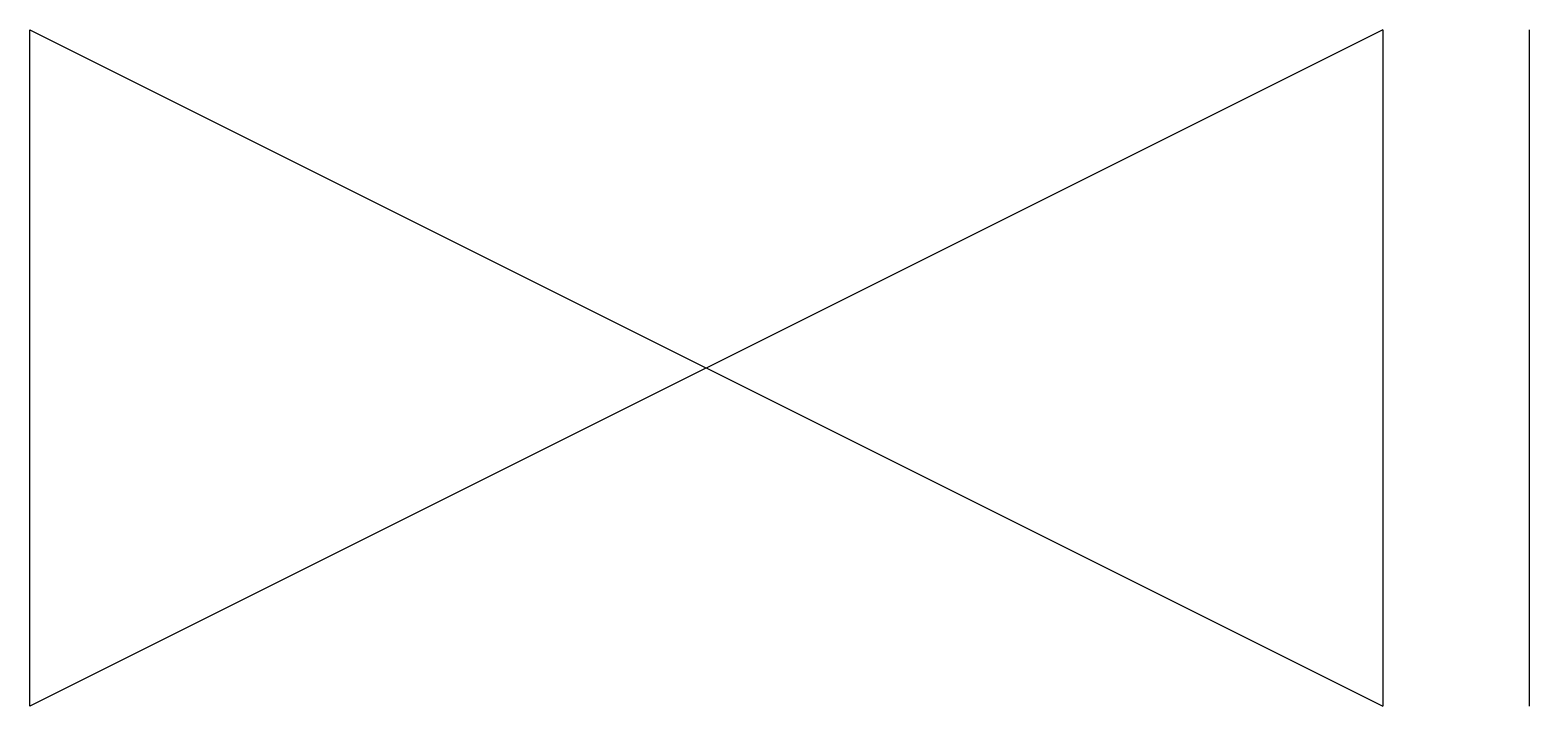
# Model space of a CAD drawing. Header units: millimetres. Extents: x 0 to 1.11, y -0.25 to 0.25.
import ezdxf

# ---------------------------------------------------------------- set-up
doc = ezdxf.new("R2010")
doc.units = ezdxf.units.MM

msp = doc.modelspace()

# ---------------------------------------------------------------- linework, layer by layer
at = {"color": 0}
for p, q in [((1, 0.25), (0, -0.25)), ((0, 0.25), (1, -0.25)), ((0, -0.25), (0, 0.25))]:
    msp.add_line(p, q, dxfattribs=at)
for p, q in [((1, 0.25), (1, -0.25)), ((1.108, 0.25), (1.108, -0.25))]:
    msp.add_line(p, q)

doc.saveas('drawing.dxf')
